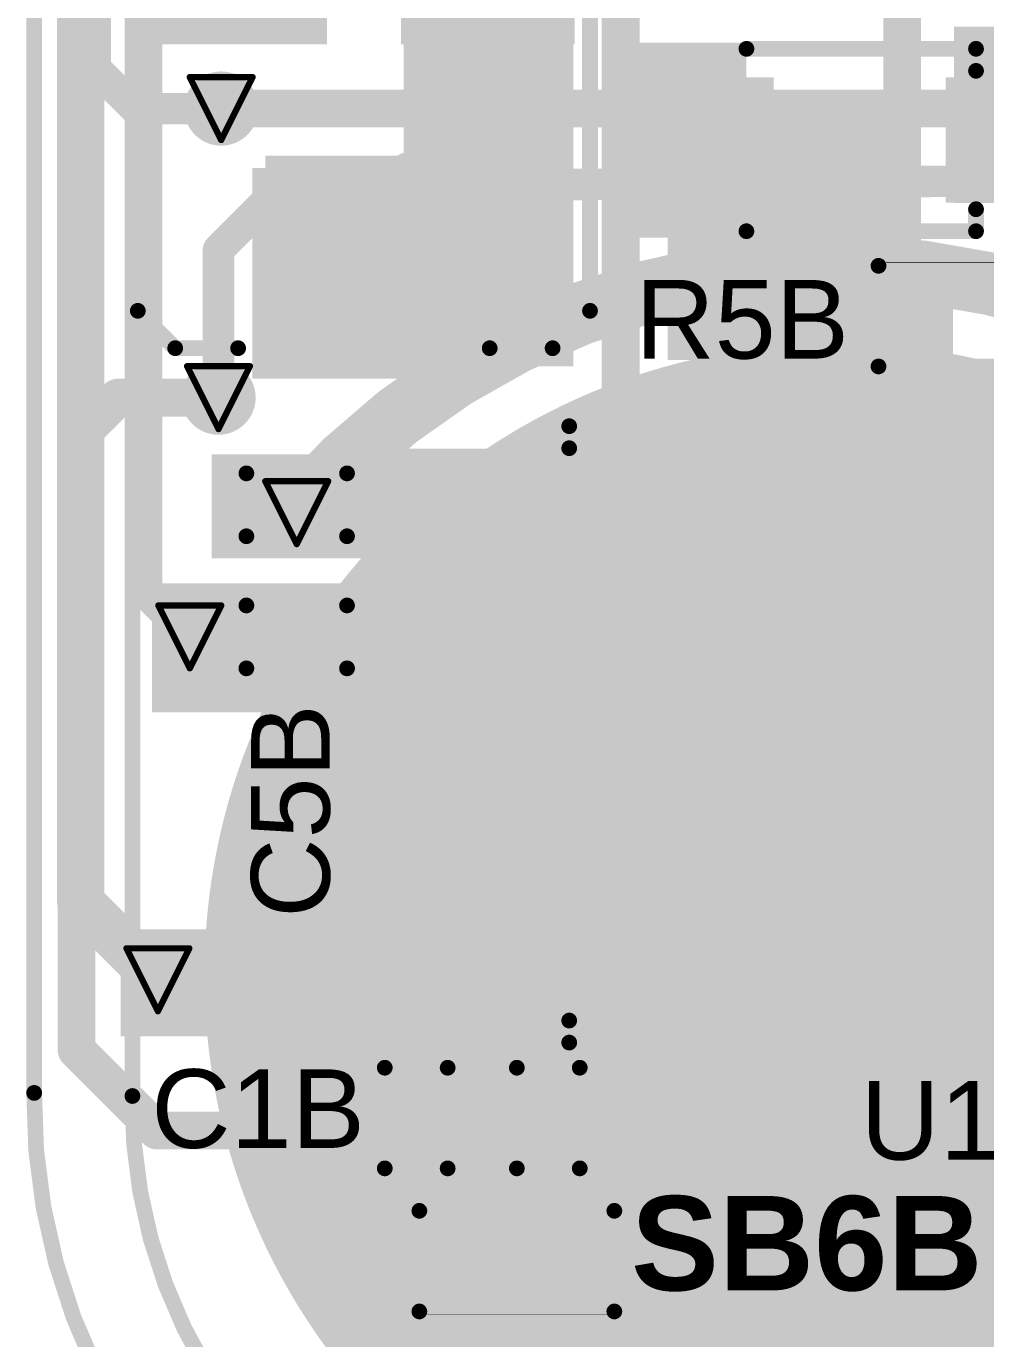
# Model space of a CAD drawing. Header units: inches. Extents: x -4.2 to 12.6, y -6.1 to 3.
# Drawn here: x -3.1519 to -2.8468, y -5.362 to -4.9446 of the extents above; entities that cross this region are included whole.
import ezdxf

# ---------------------------------------------------------------- set-up
doc = ezdxf.new("R2010")
doc.units = ezdxf.units.IN
doc.header["$MEASUREMENT"] = 0
for name, color, linetype in [('Board Outline', 216, 'Continuous'), ('Bottom Layer', 5, 'Continuous'), ('Bottom Overlay', 54, 'Continuous'), ('Bottom Paste', 16, 'Continuous'), ('Drill Drawing', 1, 'Continuous'), ('Flex_Ribbon Bottom Coverlay', 6, 'Continuous'), ('Flex_Ribbon Top Overlay', 2, 'Continuous'), ('Top Layer', 1, 'Continuous'), ('Top Paste', 8, 'Continuous'), ('Top Solder', 216, 'Continuous'), ('Via Holes', 16, 'Continuous')]:
    doc.layers.add(name, color=color, linetype=linetype)
doc.styles.add('Arial', font='', dxfattribs={"height": 0.2})
doc.styles.add('Arial_Bold', font='', dxfattribs={"height": 0.2})
doc.styles.get('Arial').set_extended_font_data('Arial')
doc.styles.get('Arial_Bold').set_extended_font_data('Arial', bold=True)

# ---------------------------------------------------------------- blocks, each defined once
blk = doc.blocks.new('SOIC_8_48')
at = {"layer": 'Flex_Ribbon Top Overlay'}
blk.add_hatch(color=2, dxfattribs=at).paths.add_polyline_path([(-0.072, 0.062), (-0.059, 0.062), (-0.059, 0.088), (-0.072, 0.088)])
at = {"layer": 'Top Layer'}
for points in [[(-0.07579, 0.08681), (-0.07579, 0.06319), (-0.13681, 0.06319), (-0.13681, 0.08681)], [(0.13681, 0.08681), (0.13681, 0.06319), (0.07579, 0.06319), (0.07579, 0.08681)], [(-0.07579, 0.03681), (-0.07579, 0.01319), (-0.13681, 0.01319), (-0.13681, 0.03681)], [(0.13681, 0.03681), (0.13681, 0.01319), (0.07579, 0.01319), (0.07579, 0.03681)], [(-0.07579, -0.01319), (-0.07579, -0.03681), (-0.13681, -0.03681), (-0.13681, -0.01319)], [(0.13681, -0.01319), (0.13681, -0.03681), (0.07579, -0.03681), (0.07579, -0.01319)], [(-0.07579, -0.06319), (-0.07579, -0.08681), (-0.13681, -0.08681), (-0.13681, -0.06319)], [(0.13681, -0.06319), (0.13681, -0.08681), (0.07579, -0.08681), (0.07579, -0.06319)]]:
    blk.add_hatch(color=1, dxfattribs=at).paths.add_polyline_path(points)
at = {"layer": 'Top Paste'}
for points in [[(-0.07579, 0.08681), (-0.07579, 0.06319), (-0.13681, 0.06319), (-0.13681, 0.08681)], [(0.13681, 0.08681), (0.13681, 0.06319), (0.07579, 0.06319), (0.07579, 0.08681)], [(-0.07579, 0.03681), (-0.07579, 0.01319), (-0.13681, 0.01319), (-0.13681, 0.03681)], [(0.13681, 0.03681), (0.13681, 0.01319), (0.07579, 0.01319), (0.07579, 0.03681)], [(-0.07579, -0.01319), (-0.07579, -0.03681), (-0.13681, -0.03681), (-0.13681, -0.01319)], [(0.13681, -0.01319), (0.13681, -0.03681), (0.07579, -0.03681), (0.07579, -0.01319)], [(-0.07579, -0.06319), (-0.07579, -0.08681), (-0.13681, -0.08681), (-0.13681, -0.06319)], [(0.13681, -0.06319), (0.13681, -0.08681), (0.07579, -0.08681), (0.07579, -0.06319)]]:
    blk.add_hatch(color=8, dxfattribs=at).paths.add_polyline_path(points)
at = {"layer": 'Top Solder'}
for points in [[(-0.07179, 0.09081), (-0.07179, 0.05919), (-0.14081, 0.05919), (-0.14081, 0.09081)], [(-0.07179, 0.09081), (-0.07179, 0.05919), (-0.14081, 0.05919), (-0.14081, 0.09081)], [(0.14081, 0.09081), (0.14081, 0.05919), (0.07179, 0.05919), (0.07179, 0.09081)], [(0.14081, 0.09081), (0.14081, 0.05919), (0.07179, 0.05919), (0.07179, 0.09081)], [(-0.07179, 0.04081), (-0.07179, 0.00919), (-0.14081, 0.00919), (-0.14081, 0.04081)], [(-0.07179, 0.04081), (-0.07179, 0.00919), (-0.14081, 0.00919), (-0.14081, 0.04081)], [(0.14081, 0.04081), (0.14081, 0.00919), (0.07179, 0.00919), (0.07179, 0.04081)], [(0.14081, 0.04081), (0.14081, 0.00919), (0.07179, 0.00919), (0.07179, 0.04081)], [(-0.07179, -0.00919), (-0.07179, -0.04081), (-0.14081, -0.04081), (-0.14081, -0.00919)], [(-0.07179, -0.00919), (-0.07179, -0.04081), (-0.14081, -0.04081), (-0.14081, -0.00919)], [(0.14081, -0.00919), (0.14081, -0.04081), (0.07179, -0.04081), (0.07179, -0.00919)], [(0.14081, -0.00919), (0.14081, -0.04081), (0.07179, -0.04081), (0.07179, -0.00919)], [(-0.07179, -0.05919), (-0.07179, -0.09081), (-0.14081, -0.09081), (-0.14081, -0.05919)], [(-0.07179, -0.05919), (-0.07179, -0.09081), (-0.14081, -0.09081), (-0.14081, -0.05919)], [(0.14081, -0.05919), (0.14081, -0.09081), (0.07179, -0.09081), (0.07179, -0.05919)], [(0.14081, -0.05919), (0.14081, -0.09081), (0.07179, -0.09081), (0.07179, -0.05919)]]:
    blk.add_hatch(color=216, dxfattribs=at).paths.add_polyline_path(points)
at = {"layer": 'Flex_Ribbon Top Overlay'}
for points in [[(-0.07837, 0.098, 0.005, 0.005, 0), (-0.07837, 0.091, 0.005, 0.005, 0)], [(0.07837, 0.098, 0.005, 0.005, 0), (-0.07837, 0.098, 0.005, 0.005, 0)], [(0.07837, 0.098, 0.005, 0.005, 0), (0.07837, 0.091, 0.005, 0.005, 0)], [(-0.143, 0.075, 0.005, 0.005, 0), (-0.148, 0.08, 0.005, 0.005, 0)], [(-0.148, 0.08, 0.005, 0.005, 0), (-0.148, 0.07, 0.005, 0.005, 0)], [(-0.143, 0.075, 0.005, 0.005, 0), (-0.148, 0.07, 0.005, 0.005, 0)], [(-0.07837, -0.091, 0.005, 0.005, 0), (-0.07837, -0.098, 0.005, 0.005, 0)], [(0.07837, -0.091, 0.005, 0.005, 0), (0.07837, -0.098, 0.005, 0.005, 0)], [(0.07837, -0.098, 0.005, 0.005, 0), (-0.07837, -0.098, 0.005, 0.005, 0)]]:
    blk.add_lwpolyline(points, format="xyseb", dxfattribs=at)
for points in [[(-0.07962, 0.098, 0.0025, 0.0025, 1), (-0.07712, 0.098, 0.0025, 0.0025, 1)], [(-0.07962, 0.098, 0.0025, 0.0025, 1), (-0.07712, 0.098, 0.0025, 0.0025, 1)], [(0.07712, 0.098, 0.0025, 0.0025, 1), (0.07962, 0.098, 0.0025, 0.0025, 1)], [(0.07712, 0.098, 0.0025, 0.0025, 1), (0.07962, 0.098, 0.0025, 0.0025, 1)], [(-0.07962, 0.091, 0.0025, 0.0025, 1), (-0.07712, 0.091, 0.0025, 0.0025, 1)], [(0.07712, 0.091, 0.0025, 0.0025, 1), (0.07962, 0.091, 0.0025, 0.0025, 1)], [(-0.14925, 0.08, 0.0025, 0.0025, 1), (-0.14675, 0.08, 0.0025, 0.0025, 1)], [(-0.14925, 0.08, 0.0025, 0.0025, 1), (-0.14675, 0.08, 0.0025, 0.0025, 1)], [(-0.14425, 0.075, 0.0025, 0.0025, 1), (-0.14175, 0.075, 0.0025, 0.0025, 1)], [(-0.14425, 0.075, 0.0025, 0.0025, 1), (-0.14175, 0.075, 0.0025, 0.0025, 1)], [(-0.14925, 0.07, 0.0025, 0.0025, 1), (-0.14675, 0.07, 0.0025, 0.0025, 1)], [(-0.14925, 0.07, 0.0025, 0.0025, 1), (-0.14675, 0.07, 0.0025, 0.0025, 1)], [(-0.07962, -0.091, 0.0025, 0.0025, 1), (-0.07712, -0.091, 0.0025, 0.0025, 1)], [(0.07712, -0.091, 0.0025, 0.0025, 1), (0.07962, -0.091, 0.0025, 0.0025, 1)], [(-0.07962, -0.098, 0.0025, 0.0025, 1), (-0.07712, -0.098, 0.0025, 0.0025, 1)], [(-0.07962, -0.098, 0.0025, 0.0025, 1), (-0.07712, -0.098, 0.0025, 0.0025, 1)], [(0.07712, -0.098, 0.0025, 0.0025, 1), (0.07962, -0.098, 0.0025, 0.0025, 1)], [(0.07712, -0.098, 0.0025, 0.0025, 1), (0.07962, -0.098, 0.0025, 0.0025, 1)]]:
    blk.add_lwpolyline(points, format="xyseb", close=True, dxfattribs=at)
blk = doc.blocks.new('S______B______0402_69')
at = {"layer": 'Top Layer'}
for points in [[(-0.0275, -0.0125), (-0.0275, 0.0125), (-0.0095, 0.0125), (-0.0095, -0.0125)], [(0.0095, -0.0125), (0.0095, 0.0125), (0.0275, 0.0125), (0.0275, -0.0125)]]:
    blk.add_hatch(color=1, dxfattribs=at).paths.add_polyline_path(points)
at = {"layer": 'Top Paste'}
for points in [[(-0.0275, -0.0125), (-0.0275, 0.0125), (-0.0095, 0.0125), (-0.0095, -0.0125)], [(0.0095, -0.0125), (0.0095, 0.0125), (0.0275, 0.0125), (0.0275, -0.0125)]]:
    blk.add_hatch(color=8, dxfattribs=at).paths.add_polyline_path(points)
at = {"layer": 'Top Solder'}
for points in [[(-0.02967, -0.01467), (-0.02967, 0.01467), (-0.00733, 0.01467), (-0.00733, -0.01467)], [(-0.02967, -0.01467), (-0.02967, 0.01467), (-0.00733, 0.01467), (-0.00733, -0.01467)], [(0.00733, -0.01467), (0.00733, 0.01467), (0.02967, 0.01467), (0.02967, -0.01467)], [(0.00733, -0.01467), (0.00733, 0.01467), (0.02967, 0.01467), (0.02967, -0.01467)]]:
    blk.add_hatch(color=216, dxfattribs=at).paths.add_polyline_path(points)
at = {"layer": 'Flex_Ribbon Top Overlay'}
for points in [[(-0.031, -0.016, 0.005, 0.005, 0), (-0.031, 0.016, 0.005, 0.005, 0)], [(-0.031, 0.016, 0.005, 0.005, 0), (0.031, 0.016, 0.005, 0.005, 0)], [(0.031, -0.016, 0.005, 0.005, 0), (0.031, 0.016, 0.005, 0.005, 0)], [(-0.031, -0.016, 0.005, 0.005, 0), (0.031, -0.016, 0.005, 0.005, 0)], [(-0.032, -0.017, 0.000127, 0.000127, 0), (0.032, -0.017, 0.000127, 0.000127, 0)]]:
    blk.add_lwpolyline(points, format="xyseb", dxfattribs=at)
for points in [[(-0.03225, 0.016, 0.0025, 0.0025, 1), (-0.02975, 0.016, 0.0025, 0.0025, 1)], [(-0.03225, 0.016, 0.0025, 0.0025, 1), (-0.02975, 0.016, 0.0025, 0.0025, 1)], [(0.02975, 0.016, 0.0025, 0.0025, 1), (0.03225, 0.016, 0.0025, 0.0025, 1)], [(0.02975, 0.016, 0.0025, 0.0025, 1), (0.03225, 0.016, 0.0025, 0.0025, 1)], [(-0.03225, -0.016, 0.0025, 0.0025, 1), (-0.02975, -0.016, 0.0025, 0.0025, 1)], [(-0.03225, -0.016, 0.0025, 0.0025, 1), (-0.02975, -0.016, 0.0025, 0.0025, 1)], [(0.02975, -0.016, 0.0025, 0.0025, 1), (0.03225, -0.016, 0.0025, 0.0025, 1)], [(0.02975, -0.016, 0.0025, 0.0025, 1), (0.03225, -0.016, 0.0025, 0.0025, 1)], [(-0.03203, -0.017, 0.0000635, 0.0000635, 1), (-0.03197, -0.017, 0.0000635, 0.0000635, 1)], [(0.03197, -0.017, 0.0000635, 0.0000635, 1), (0.03203, -0.017, 0.0000635, 0.0000635, 1)]]:
    blk.add_lwpolyline(points, format="xyseb", close=True, dxfattribs=at)
blk = doc.blocks.new('TC33X_2_104E__125')
at = {"layer": 'Top Layer'}
for points in [[(0.00787, 0.12992), (0.07087, 0.12992), (0.07087, 0.07087), (0.00787, 0.07087)], [(-0.02362, 0.02362), (0.02362, 0.02362), (0.02362, -0.02362), (-0.02362, -0.02362)], [(0.05512, 0.02362), (0.10236, 0.02362), (0.10236, -0.02362), (0.05512, -0.02362)]]:
    blk.add_hatch(color=1, dxfattribs=at).paths.add_polyline_path(points)
at = {"layer": 'Top Paste'}
for points in [[(0.00787, 0.12992), (0.07087, 0.12992), (0.07087, 0.07087), (0.00787, 0.07087)], [(-0.02362, 0.02362), (0.02362, 0.02362), (0.02362, -0.02362), (-0.02362, -0.02362)], [(0.05512, 0.02362), (0.10236, 0.02362), (0.10236, -0.02362), (0.05512, -0.02362)]]:
    blk.add_hatch(color=8, dxfattribs=at).paths.add_polyline_path(points)
at = {"layer": 'Top Solder'}
for points in [[(0.00387, 0.13392), (0.07487, 0.13392), (0.07487, 0.06687), (0.00387, 0.06687)], [(0.00387, 0.13392), (0.07487, 0.13392), (0.07487, 0.06687), (0.00387, 0.06687)], [(-0.02762, 0.02762), (0.02762, 0.02762), (0.02762, -0.02762), (-0.02762, -0.02762)], [(-0.02762, 0.02762), (0.02762, 0.02762), (0.02762, -0.02762), (-0.02762, -0.02762)], [(0.05112, 0.02762), (0.10636, 0.02762), (0.10636, -0.02762), (0.05112, -0.02762)], [(0.05112, 0.02762), (0.10636, 0.02762), (0.10636, -0.02762), (0.05112, -0.02762)]]:
    blk.add_hatch(color=216, dxfattribs=at).paths.add_polyline_path(points)
at = {"layer": 'Flex_Ribbon Top Overlay'}
for points in [[(-0.02063, 0.1242, 0.005, 0.005, 0), (-0.03252, 0.11231, 0.005, 0.005, 0)], [(-0.00063, 0.1242, 0.005, 0.005, 0), (-0.02063, 0.1242, 0.005, 0.005, 0)], [(0.09937, 0.1242, 0.005, 0.005, 0), (0.07937, 0.1242, 0.005, 0.005, 0)], [(0.11126, 0.11231, 0.005, 0.005, 0), (0.09937, 0.1242, 0.005, 0.005, 0)], [(-0.03252, 0.11231, 0.005, 0.005, 0), (-0.03252, -0.02776, 0.005, 0.005, 0)], [(0.11126, 0.11231, 0.005, 0.005, 0), (0.11126, -0.02776, 0.005, 0.005, 0)], [(-0.038, -0.005, 0.005, 0.005, 0), (-0.043, 0, 0.005, 0.005, 0)], [(-0.043, 0, 0.005, 0.005, 0), (-0.043, -0.01, 0.005, 0.005, 0)], [(-0.038, -0.005, 0.005, 0.005, 0), (-0.043, -0.01, 0.005, 0.005, 0)], [(0.11126, -0.02776, 0.005, 0.005, 0), (-0.03252, -0.02776, 0.005, 0.005, 0)]]:
    blk.add_lwpolyline(points, format="xyseb", dxfattribs=at)
for points in [[(-0.02188, 0.1242, 0.0025, 0.0025, 1), (-0.01938, 0.1242, 0.0025, 0.0025, 1)], [(-0.02188, 0.1242, 0.0025, 0.0025, 1), (-0.01938, 0.1242, 0.0025, 0.0025, 1)], [(-0.00188, 0.1242, 0.0025, 0.0025, 1), (0.00062, 0.1242, 0.0025, 0.0025, 1)], [(0.07812, 0.1242, 0.0025, 0.0025, 1), (0.08062, 0.1242, 0.0025, 0.0025, 1)], [(0.09812, 0.1242, 0.0025, 0.0025, 1), (0.10062, 0.1242, 0.0025, 0.0025, 1)], [(0.09812, 0.1242, 0.0025, 0.0025, 1), (0.10062, 0.1242, 0.0025, 0.0025, 1)], [(-0.03377, 0.11231, 0.0025, 0.0025, 1), (-0.03127, 0.11231, 0.0025, 0.0025, 1)], [(-0.03377, 0.11231, 0.0025, 0.0025, 1), (-0.03127, 0.11231, 0.0025, 0.0025, 1)], [(0.11001, 0.11231, 0.0025, 0.0025, 1), (0.11251, 0.11231, 0.0025, 0.0025, 1)], [(0.11001, 0.11231, 0.0025, 0.0025, 1), (0.11251, 0.11231, 0.0025, 0.0025, 1)], [(-0.04425, 0, 0.0025, 0.0025, 1), (-0.04175, 0, 0.0025, 0.0025, 1)], [(-0.04425, 0, 0.0025, 0.0025, 1), (-0.04175, 0, 0.0025, 0.0025, 1)], [(-0.03925, -0.005, 0.0025, 0.0025, 1), (-0.03675, -0.005, 0.0025, 0.0025, 1)], [(-0.03925, -0.005, 0.0025, 0.0025, 1), (-0.03675, -0.005, 0.0025, 0.0025, 1)], [(-0.04425, -0.01, 0.0025, 0.0025, 1), (-0.04175, -0.01, 0.0025, 0.0025, 1)], [(-0.04425, -0.01, 0.0025, 0.0025, 1), (-0.04175, -0.01, 0.0025, 0.0025, 1)], [(-0.03377, -0.02776, 0.0025, 0.0025, 1), (-0.03127, -0.02776, 0.0025, 0.0025, 1)], [(-0.03377, -0.02776, 0.0025, 0.0025, 1), (-0.03127, -0.02776, 0.0025, 0.0025, 1)], [(0.11001, -0.02776, 0.0025, 0.0025, 1), (0.11251, -0.02776, 0.0025, 0.0025, 1)], [(0.11001, -0.02776, 0.0025, 0.0025, 1), (0.11251, -0.02776, 0.0025, 0.0025, 1)]]:
    blk.add_lwpolyline(points, format="xyseb", close=True, dxfattribs=at)
blk = doc.blocks.new('R___0402_153')
at = {"layer": 'Top Layer'}
for points in [[(-0.0275, -0.0125), (-0.0275, 0.0125), (-0.0095, 0.0125), (-0.0095, -0.0125)], [(0.0095, -0.0125), (0.0095, 0.0125), (0.0275, 0.0125), (0.0275, -0.0125)]]:
    blk.add_hatch(color=1, dxfattribs=at).paths.add_polyline_path(points)
at = {"layer": 'Top Paste'}
for points in [[(-0.0275, -0.0125), (-0.0275, 0.0125), (-0.0095, 0.0125), (-0.0095, -0.0125)], [(0.0095, -0.0125), (0.0095, 0.0125), (0.0275, 0.0125), (0.0275, -0.0125)]]:
    blk.add_hatch(color=8, dxfattribs=at).paths.add_polyline_path(points)
at = {"layer": 'Top Solder'}
for points in [[(-0.02967, -0.01467), (-0.02967, 0.01467), (-0.00733, 0.01467), (-0.00733, -0.01467)], [(-0.02967, -0.01467), (-0.02967, 0.01467), (-0.00733, 0.01467), (-0.00733, -0.01467)], [(0.00733, -0.01467), (0.00733, 0.01467), (0.02967, 0.01467), (0.02967, -0.01467)], [(0.00733, -0.01467), (0.00733, 0.01467), (0.02967, 0.01467), (0.02967, -0.01467)]]:
    blk.add_hatch(color=216, dxfattribs=at).paths.add_polyline_path(points)
at = {"layer": 'Flex_Ribbon Top Overlay'}
for points in [[(-0.031, 0.016, 0.005, 0.005, 0), (-0.031, -0.016, 0.005, 0.005, 0)], [(0.031, 0.016, 0.005, 0.005, 0), (-0.031, 0.016, 0.005, 0.005, 0)], [(0.031, 0.016, 0.005, 0.005, 0), (0.031, -0.016, 0.005, 0.005, 0)], [(0.031, -0.016, 0.005, 0.005, 0), (-0.031, -0.016, 0.005, 0.005, 0)], [(0.032, -0.017, 0.000127, 0.000127, 0), (-0.032, -0.017, 0.000127, 0.000127, 0)]]:
    blk.add_lwpolyline(points, format="xyseb", dxfattribs=at)
for points in [[(-0.03225, 0.016, 0.0025, 0.0025, 1), (-0.02975, 0.016, 0.0025, 0.0025, 1)], [(-0.03225, 0.016, 0.0025, 0.0025, 1), (-0.02975, 0.016, 0.0025, 0.0025, 1)], [(0.02975, 0.016, 0.0025, 0.0025, 1), (0.03225, 0.016, 0.0025, 0.0025, 1)], [(0.02975, 0.016, 0.0025, 0.0025, 1), (0.03225, 0.016, 0.0025, 0.0025, 1)], [(-0.03225, -0.016, 0.0025, 0.0025, 1), (-0.02975, -0.016, 0.0025, 0.0025, 1)], [(-0.03225, -0.016, 0.0025, 0.0025, 1), (-0.02975, -0.016, 0.0025, 0.0025, 1)], [(0.02975, -0.016, 0.0025, 0.0025, 1), (0.03225, -0.016, 0.0025, 0.0025, 1)], [(0.02975, -0.016, 0.0025, 0.0025, 1), (0.03225, -0.016, 0.0025, 0.0025, 1)], [(-0.03203, -0.017, 0.0000635, 0.0000635, 1), (-0.03197, -0.017, 0.0000635, 0.0000635, 1)], [(0.03197, -0.017, 0.0000635, 0.0000635, 1), (0.03203, -0.017, 0.0000635, 0.0000635, 1)]]:
    blk.add_lwpolyline(points, format="xyseb", close=True, dxfattribs=at)
blk = doc.blocks.new('_EMG________B_202')
at = {"layer": 'Bottom Layer'}
h = blk.add_hatch(color=5, dxfattribs=at)
edge = h.paths.add_edge_path()
edge.add_arc((0, -0.3932), 0.19685, 0, 360)
at = {"layer": 'Bottom Paste'}
h = blk.add_hatch(color=16, dxfattribs=at)
edge = h.paths.add_edge_path()
edge.add_arc((0, -0.3932), 0.19685, 0, 360)
at = {"layer": 'Flex_Ribbon Bottom Coverlay'}
h = blk.add_hatch(color=6, dxfattribs=at)
edge = h.paths.add_edge_path()
edge.add_arc((0, -0.3932), 0.20085, 0, 360)
h = blk.add_hatch(color=6, dxfattribs=at)
edge = h.paths.add_edge_path()
edge.add_arc((0, -0.3932), 0.20085, 0, 360)
at = {"layer": 'Bottom Overlay'}
for points in [[(-0.22375, -0.43172, 0.005, 0.005, 0), (-0.22375, 0.43172, 0.005, 0.005, 0)], [(-0.06026, -0.59892, 0.005, 0.005, -0.414214), (-0.22375, -0.43172, 0.005, 0.005, 0)]]:
    blk.add_lwpolyline(points, format="xyseb", dxfattribs=at)
blk.add_lwpolyline([(-0.225, -0.43172, 0.0025, 0.0025, 1), (-0.2225, -0.43172, 0.0025, 0.0025, 1)], format="xyseb", close=True, dxfattribs=at)
blk.add_lwpolyline([(-0.225, -0.43172, 0.0025, 0.0025, 1), (-0.2225, -0.43172, 0.0025, 0.0025, 1)], format="xyseb", close=True, dxfattribs=at)
blk = doc.blocks.new('SOD_323_216')
at = {"layer": 'Flex_Ribbon Top Overlay'}
for points in [[(-0.079, 0.019), (-0.036, 0.019), (-0.036, 0.031), (-0.079, 0.031)], [(-0.079, -0.02), (-0.062, -0.02), (-0.062, 0.02), (-0.079, 0.02)], [(-0.079, -0.031), (-0.036, -0.031), (-0.036, -0.019), (-0.079, -0.019)]]:
    blk.add_hatch(color=2, dxfattribs=at).paths.add_polyline_path(points)
at = {"layer": 'Top Layer'}
for points in [[(-0.02953, -0.01772), (-0.06102, -0.01772), (-0.06102, 0.01772), (-0.02953, 0.01772)], [(0.06102, -0.01772), (0.02953, -0.01772), (0.02953, 0.01772), (0.06102, 0.01772)]]:
    blk.add_hatch(color=1, dxfattribs=at).paths.add_polyline_path(points)
at = {"layer": 'Top Paste'}
for points in [[(-0.02953, -0.01772), (-0.06102, -0.01772), (-0.06102, 0.01772), (-0.02953, 0.01772)], [(0.06102, -0.01772), (0.02953, -0.01772), (0.02953, 0.01772), (0.06102, 0.01772)]]:
    blk.add_hatch(color=8, dxfattribs=at).paths.add_polyline_path(points)
at = {"layer": 'Top Solder'}
for points in [[(-0.02736, -0.01988), (-0.06319, -0.01988), (-0.06319, 0.01988), (-0.02736, 0.01988)], [(-0.02736, -0.01988), (-0.06319, -0.01988), (-0.06319, 0.01988), (-0.02736, 0.01988)], [(0.06319, -0.01988), (0.02736, -0.01988), (0.02736, 0.01988), (0.06319, 0.01988)], [(0.06319, -0.01988), (0.02736, -0.01988), (0.02736, 0.01988), (0.06319, 0.01988)]]:
    blk.add_hatch(color=216, dxfattribs=at).paths.add_polyline_path(points)
at = {"layer": 'Flex_Ribbon Top Overlay'}
for points in [[(-0.036, 0.029, 0.005, 0.005, 0), (0.037, 0.029, 0.005, 0.005, 0)], [(0.037, 0.022, 0.005, 0.005, 0), (0.037, 0.029, 0.005, 0.005, 0)], [(0.037, -0.029, 0.005, 0.005, 0), (0.037, -0.022, 0.005, 0.005, 0)], [(-0.036, -0.029, 0.005, 0.005, 0), (0.037, -0.029, 0.005, 0.005, 0)]]:
    blk.add_lwpolyline(points, format="xyseb", dxfattribs=at)
for points in [[(-0.03725, 0.029, 0.0025, 0.0025, 1), (-0.03475, 0.029, 0.0025, 0.0025, 1)], [(0.03575, 0.029, 0.0025, 0.0025, 1), (0.03825, 0.029, 0.0025, 0.0025, 1)], [(0.03575, 0.029, 0.0025, 0.0025, 1), (0.03825, 0.029, 0.0025, 0.0025, 1)], [(0.03575, 0.022, 0.0025, 0.0025, 1), (0.03825, 0.022, 0.0025, 0.0025, 1)], [(0.03575, -0.022, 0.0025, 0.0025, 1), (0.03825, -0.022, 0.0025, 0.0025, 1)], [(-0.03725, -0.029, 0.0025, 0.0025, 1), (-0.03475, -0.029, 0.0025, 0.0025, 1)], [(0.03575, -0.029, 0.0025, 0.0025, 1), (0.03825, -0.029, 0.0025, 0.0025, 1)], [(0.03575, -0.029, 0.0025, 0.0025, 1), (0.03825, -0.029, 0.0025, 0.0025, 1)]]:
    blk.add_lwpolyline(points, format="xyseb", close=True, dxfattribs=at)
blk = doc.blocks.new('C___0402_237')
at = {"layer": 'Top Layer'}
for points in [[(-0.0275, -0.0125), (-0.0275, 0.0125), (-0.0095, 0.0125), (-0.0095, -0.0125)], [(0.0095, -0.0125), (0.0095, 0.0125), (0.0275, 0.0125), (0.0275, -0.0125)]]:
    blk.add_hatch(color=1, dxfattribs=at).paths.add_polyline_path(points)
at = {"layer": 'Top Paste'}
for points in [[(-0.0275, -0.0125), (-0.0275, 0.0125), (-0.0095, 0.0125), (-0.0095, -0.0125)], [(0.0095, -0.0125), (0.0095, 0.0125), (0.0275, 0.0125), (0.0275, -0.0125)]]:
    blk.add_hatch(color=8, dxfattribs=at).paths.add_polyline_path(points)
at = {"layer": 'Top Solder'}
for points in [[(-0.02986, -0.01486), (-0.02986, 0.01486), (-0.00714, 0.01486), (-0.00714, -0.01486)], [(-0.02986, -0.01486), (-0.02986, 0.01486), (-0.00714, 0.01486), (-0.00714, -0.01486)], [(0.00714, -0.01486), (0.00714, 0.01486), (0.02986, 0.01486), (0.02986, -0.01486)], [(0.00714, -0.01486), (0.00714, 0.01486), (0.02986, 0.01486), (0.02986, -0.01486)]]:
    blk.add_hatch(color=216, dxfattribs=at).paths.add_polyline_path(points)
at = {"layer": 'Flex_Ribbon Top Overlay'}
for points in [[(-0.011, 0.016, 0.005, 0.005, 0), (-0.031, 0.016, 0.005, 0.005, 0)], [(-0.031, -0.016, 0.005, 0.005, 0), (-0.031, 0.016, 0.005, 0.005, 0)], [(0.031, 0.016, 0.005, 0.005, 0), (0.011, 0.016, 0.005, 0.005, 0)], [(0.031, -0.016, 0.005, 0.005, 0), (0.031, 0.016, 0.005, 0.005, 0)], [(-0.011, -0.016, 0.005, 0.005, 0), (-0.031, -0.016, 0.005, 0.005, 0)], [(0.031, -0.016, 0.005, 0.005, 0), (0.011, -0.016, 0.005, 0.005, 0)]]:
    blk.add_lwpolyline(points, format="xyseb", dxfattribs=at)
for points in [[(-0.03225, 0.016, 0.0025, 0.0025, 1), (-0.02975, 0.016, 0.0025, 0.0025, 1)], [(-0.03225, 0.016, 0.0025, 0.0025, 1), (-0.02975, 0.016, 0.0025, 0.0025, 1)], [(-0.01225, 0.016, 0.0025, 0.0025, 1), (-0.00975, 0.016, 0.0025, 0.0025, 1)], [(0.00975, 0.016, 0.0025, 0.0025, 1), (0.01225, 0.016, 0.0025, 0.0025, 1)], [(0.02975, 0.016, 0.0025, 0.0025, 1), (0.03225, 0.016, 0.0025, 0.0025, 1)], [(0.02975, 0.016, 0.0025, 0.0025, 1), (0.03225, 0.016, 0.0025, 0.0025, 1)], [(-0.03225, -0.016, 0.0025, 0.0025, 1), (-0.02975, -0.016, 0.0025, 0.0025, 1)], [(-0.03225, -0.016, 0.0025, 0.0025, 1), (-0.02975, -0.016, 0.0025, 0.0025, 1)], [(-0.01225, -0.016, 0.0025, 0.0025, 1), (-0.00975, -0.016, 0.0025, 0.0025, 1)], [(0.00975, -0.016, 0.0025, 0.0025, 1), (0.01225, -0.016, 0.0025, 0.0025, 1)], [(0.02975, -0.016, 0.0025, 0.0025, 1), (0.03225, -0.016, 0.0025, 0.0025, 1)], [(0.02975, -0.016, 0.0025, 0.0025, 1), (0.03225, -0.016, 0.0025, 0.0025, 1)]]:
    blk.add_lwpolyline(points, format="xyseb", close=True, dxfattribs=at)
blk = doc.blocks.new('C___0402_265')
at = {"layer": 'Top Layer'}
for points in [[(-0.0275, -0.0125), (-0.0275, 0.0125), (-0.0095, 0.0125), (-0.0095, -0.0125)], [(0.0095, -0.0125), (0.0095, 0.0125), (0.0275, 0.0125), (0.0275, -0.0125)]]:
    blk.add_hatch(color=1, dxfattribs=at).paths.add_polyline_path(points)
at = {"layer": 'Top Paste'}
for points in [[(-0.0275, -0.0125), (-0.0275, 0.0125), (-0.0095, 0.0125), (-0.0095, -0.0125)], [(0.0095, -0.0125), (0.0095, 0.0125), (0.0275, 0.0125), (0.0275, -0.0125)]]:
    blk.add_hatch(color=8, dxfattribs=at).paths.add_polyline_path(points)
at = {"layer": 'Top Solder'}
for points in [[(-0.02986, -0.01486), (-0.02986, 0.01486), (-0.00714, 0.01486), (-0.00714, -0.01486)], [(-0.02986, -0.01486), (-0.02986, 0.01486), (-0.00714, 0.01486), (-0.00714, -0.01486)], [(0.00714, -0.01486), (0.00714, 0.01486), (0.02986, 0.01486), (0.02986, -0.01486)], [(0.00714, -0.01486), (0.00714, 0.01486), (0.02986, 0.01486), (0.02986, -0.01486)]]:
    blk.add_hatch(color=216, dxfattribs=at).paths.add_polyline_path(points)
at = {"layer": 'Flex_Ribbon Top Overlay'}
for points in [[(-0.011, 0.016, 0.005, 0.005, 0), (-0.031, 0.016, 0.005, 0.005, 0)], [(-0.031, 0.016, 0.005, 0.005, 0), (-0.031, -0.016, 0.005, 0.005, 0)], [(0.031, 0.016, 0.005, 0.005, 0), (0.011, 0.016, 0.005, 0.005, 0)], [(0.031, 0.016, 0.005, 0.005, 0), (0.031, -0.016, 0.005, 0.005, 0)], [(-0.011, -0.016, 0.005, 0.005, 0), (-0.031, -0.016, 0.005, 0.005, 0)], [(0.031, -0.016, 0.005, 0.005, 0), (0.011, -0.016, 0.005, 0.005, 0)]]:
    blk.add_lwpolyline(points, format="xyseb", dxfattribs=at)
for points in [[(-0.03225, 0.016, 0.0025, 0.0025, 1), (-0.02975, 0.016, 0.0025, 0.0025, 1)], [(-0.03225, 0.016, 0.0025, 0.0025, 1), (-0.02975, 0.016, 0.0025, 0.0025, 1)], [(-0.01225, 0.016, 0.0025, 0.0025, 1), (-0.00975, 0.016, 0.0025, 0.0025, 1)], [(0.00975, 0.016, 0.0025, 0.0025, 1), (0.01225, 0.016, 0.0025, 0.0025, 1)], [(0.02975, 0.016, 0.0025, 0.0025, 1), (0.03225, 0.016, 0.0025, 0.0025, 1)], [(0.02975, 0.016, 0.0025, 0.0025, 1), (0.03225, 0.016, 0.0025, 0.0025, 1)], [(-0.03225, -0.016, 0.0025, 0.0025, 1), (-0.02975, -0.016, 0.0025, 0.0025, 1)], [(-0.03225, -0.016, 0.0025, 0.0025, 1), (-0.02975, -0.016, 0.0025, 0.0025, 1)], [(-0.01225, -0.016, 0.0025, 0.0025, 1), (-0.00975, -0.016, 0.0025, 0.0025, 1)], [(0.00975, -0.016, 0.0025, 0.0025, 1), (0.01225, -0.016, 0.0025, 0.0025, 1)], [(0.02975, -0.016, 0.0025, 0.0025, 1), (0.03225, -0.016, 0.0025, 0.0025, 1)], [(0.02975, -0.016, 0.0025, 0.0025, 1), (0.03225, -0.016, 0.0025, 0.0025, 1)]]:
    blk.add_lwpolyline(points, format="xyseb", close=True, dxfattribs=at)

msp = doc.modelspace()

# ---------------------------------------------------------------- hatches: boundary and pattern name
at = {"layer": 'Bottom Layer'}
h = msp.add_hatch(color=5, dxfattribs=at)
edge = h.paths.add_edge_path()
edge.add_arc((-3.08992, -4.97078), 0.01181, 0, 360)
h = msp.add_hatch(color=5, dxfattribs=at)
edge = h.paths.add_edge_path()
edge.add_arc((-3.09079, -5.0627), 0.01181, 0, 360)
h = msp.add_hatch(color=5, dxfattribs=at)
edge = h.paths.add_edge_path()
edge.add_arc((-3.06592, -5.09928), 0.01181, 0, 360)
h = msp.add_hatch(color=5, dxfattribs=at)
edge = h.paths.add_edge_path()
edge.add_arc((-3.09992, -5.13878), 0.01181, 0, 360)
h = msp.add_hatch(color=5, dxfattribs=at)
edge = h.paths.add_edge_path()
edge.add_arc((-3.11006, -5.24781), 0.01181, 0, 360)
at = {"layer": 'Top Layer'}
for points in [[(-3.03192, -5.05278), (-2.97792, -5.05278), (-2.97792, -4.89178), (-3.03192, -4.89178)], [(-2.85692, -5.00078), (-2.76592, -5.00078), (-2.76592, -4.94478), (-2.85692, -4.94478)], [(-2.94792, -5.05078), (-2.86792, -5.05078), (-2.86792, -4.96478), (-2.94792, -4.96478)], [(-3.07592, -5.03978), (-3.01292, -5.03978), (-3.01292, -4.98578), (-3.07592, -4.98578)], [(-2.94792, -5.05078), (-2.85992, -5.05078), (-2.85992, -5.02378), (-2.94792, -5.02378)], [(-3.09292, -5.11378), (-2.95592, -5.11378), (-2.95592, -5.08078), (-3.09292, -5.08078)], [(-3.11192, -5.16278), (-2.97492, -5.16278), (-2.97492, -5.12178), (-3.11192, -5.12178)], [(-3.12192, -5.26578), (-2.94592, -5.26578), (-2.94592, -5.23178), (-3.12192, -5.23178)], [(-2.99692, -5.24978), (-2.99692, -5.30778), (-2.94592, -5.30778), (-2.94592, -5.24978)], [(-3.04492, -5.40878), (-3.00492, -5.40878), (-3.00492, -5.27778), (-3.04492, -5.27778)], [(-2.98692, -5.35678), (-2.92592, -5.35678), (-2.92592, -5.31828), (-2.98692, -5.31828)]]:
    msp.add_hatch(color=1, dxfattribs=at).paths.add_polyline_path(points)
h = msp.add_hatch(color=1, dxfattribs=at)
edge = h.paths.add_edge_path()
edge.add_arc((-3.08992, -4.97078), 0.01181, 0, 360)
h = msp.add_hatch(color=1, dxfattribs=at)
edge = h.paths.add_edge_path()
edge.add_arc((-3.09079, -5.0627), 0.01181, 0, 360)
h = msp.add_hatch(color=1, dxfattribs=at)
edge = h.paths.add_edge_path()
edge.add_arc((-3.06592, -5.09928), 0.01181, 0, 360)
h = msp.add_hatch(color=1, dxfattribs=at)
edge = h.paths.add_edge_path()
edge.add_arc((-3.09992, -5.13878), 0.01181, 0, 360)
h = msp.add_hatch(color=1, dxfattribs=at)
edge = h.paths.add_edge_path()
edge.add_arc((-3.11006, -5.24781), 0.01181, 0, 360)
at = {"layer": 'Via Holes'}
h = msp.add_hatch(color=7, dxfattribs=at)
edge = h.paths.add_edge_path()
edge.add_arc((-3.08992, -4.97078), 0.00591, 0, 360)
h = msp.add_hatch(color=7, dxfattribs=at)
edge = h.paths.add_edge_path()
edge.add_arc((-3.09079, -5.0627), 0.00591, 0, 360)
h = msp.add_hatch(color=7, dxfattribs=at)
edge = h.paths.add_edge_path()
edge.add_arc((-3.06592, -5.09928), 0.00591, 0, 360)
h = msp.add_hatch(color=7, dxfattribs=at)
edge = h.paths.add_edge_path()
edge.add_arc((-3.09992, -5.13878), 0.00591, 0, 360)
h = msp.add_hatch(color=7, dxfattribs=at)
edge = h.paths.add_edge_path()
edge.add_arc((-3.11006, -5.24781), 0.00591, 0, 360)

# ---------------------------------------------------------------- linework, layer by layer
at = {"layer": 'Board Outline'}
for points in [[(-3.1494, -5.28378, 0.005, 0.005, 0), (-3.1494, -4.42332, 0.005, 0.005, 0)], [(-3.1494, -5.28378, 0.005, 0.005, 0), (-3.1494, -4.42332, 0.005, 0.005, 0)], [(-2.95478, -5.48283, 0.005, 0.005, -0.414214), (-3.1494, -5.28379, 0.005, 0.005, 0)], [(-2.95478, -5.48284, 0.005, 0.005, -0.414214), (-3.1494, -5.28379, 0.005, 0.005, 0)]]:
    msp.add_lwpolyline(points, format="xyseb", dxfattribs=at)
for points in [[(-3.15065, -5.28378, 0.0025, 0.0025, 1), (-3.14815, -5.28378, 0.0025, 0.0025, 1)], [(-3.15065, -5.28378, 0.0025, 0.0025, 1), (-3.14815, -5.28378, 0.0025, 0.0025, 1)], [(-3.15065, -5.28379, 0.0025, 0.0025, 1), (-3.14815, -5.28379, 0.0025, 0.0025, 1)], [(-3.15065, -5.28379, 0.0025, 0.0025, 1), (-3.14815, -5.28379, 0.0025, 0.0025, 1)]]:
    msp.add_lwpolyline(points, format="xyseb", close=True, dxfattribs=at)
at = {"layer": 'Bottom Layer'}
for points in [[(-3.1346, -5.22328, 0.015, 0.015, 0), (-3.1346, -4.76446, 0.015, 0.015, 0)], [(-3.1136, -5.1251, 0.01, 0.01, 0), (-3.1136, -4.78438, 0.01, 0.01, 0)], [(-3.08992, -4.97078, 0.012, 0.012, 0), (-2.81892, -4.97078, 0.012, 0.012, 0)], [(-3.09079, -5.01565, 0.01, 0.01, 0), (-3.07088, -4.99574, 0.01, 0.01, 0)], [(-3.07088, -4.99574, 0.01, 0.01, 0), (-2.82316, -4.9936, 0.01, 0.01, 0)], [(-3.09079, -5.01565, 0.01, 0.01, 0), (-3.09079, -5.0627, 0.01, 0.01, 0)], [(-3.06592, -5.09928, 0.02, 0.02, -1.34747), (-2.83442, -5.46541, 0.02, 0.02, 0)], [(-3.1136, -5.1251, 0.01, 0.01, 0), (-3.1016, -5.1371, 0.01, 0.01, 0)], [(-3.1016, -5.1371, 0.01, 0.01, 0), (-3.09992, -5.13878, 0.01, 0.01, 0)], [(-3.1016, -5.1371, 0.01, 0.01, 0), (-3.1016, -5.1371, 0.01, 0.01, 0)], [(-2.89416, -5.15805, 0.022, 0.022, 0), (-2.8939, -5.15778, 0.022, 0.022, 0)], [(-2.89416, -5.24662, 0.022, 0.022, 0), (-2.89416, -5.15805, 0.022, 0.022, 0)], [(-3.1346, -5.22328, 0.015, 0.015, 0), (-3.11006, -5.24781, 0.015, 0.015, 0)]]:
    msp.add_lwpolyline(points, format="xyseb", dxfattribs=at)
for points in [[(-3.09292, -4.97078, 0.006, 0.006, 1), (-3.08692, -4.97078, 0.006, 0.006, 1)], [(-3.07338, -4.99574, 0.005, 0.005, 1), (-3.06838, -4.99574, 0.005, 0.005, 1)], [(-3.07338, -4.99574, 0.005, 0.005, 1), (-3.06838, -4.99574, 0.005, 0.005, 1)], [(-3.09329, -5.01565, 0.005, 0.005, 1), (-3.08829, -5.01565, 0.005, 0.005, 1)], [(-3.09329, -5.01565, 0.005, 0.005, 1), (-3.08829, -5.01565, 0.005, 0.005, 1)], [(-3.09329, -5.0627, 0.005, 0.005, 1), (-3.08829, -5.0627, 0.005, 0.005, 1)], [(-3.07092, -5.09928, 0.01, 0.01, 1), (-3.06092, -5.09928, 0.01, 0.01, 1)], [(-3.1161, -5.1251, 0.005, 0.005, 1), (-3.1111, -5.1251, 0.005, 0.005, 1)], [(-3.1161, -5.1251, 0.005, 0.005, 1), (-3.1111, -5.1251, 0.005, 0.005, 1)], [(-3.1041, -5.1371, 0.005, 0.005, 1), (-3.0991, -5.1371, 0.005, 0.005, 1)], [(-3.1041, -5.1371, 0.005, 0.005, 1), (-3.0991, -5.1371, 0.005, 0.005, 1)], [(-3.1041, -5.1371, 0.005, 0.005, 1), (-3.0991, -5.1371, 0.005, 0.005, 1)], [(-3.1041, -5.1371, 0.005, 0.005, 1), (-3.0991, -5.1371, 0.005, 0.005, 1)], [(-3.10242, -5.13878, 0.005, 0.005, 1), (-3.09742, -5.13878, 0.005, 0.005, 1)], [(-2.89966, -5.15805, 0.011, 0.011, 1), (-2.88866, -5.15805, 0.011, 0.011, 1)], [(-2.89966, -5.15805, 0.011, 0.011, 1), (-2.88866, -5.15805, 0.011, 0.011, 1)], [(-2.8994, -5.15778, 0.011, 0.011, 1), (-2.8884, -5.15778, 0.011, 0.011, 1)], [(-3.13835, -5.22328, 0.0075, 0.0075, 1), (-3.13085, -5.22328, 0.0075, 0.0075, 1)], [(-3.13835, -5.22328, 0.0075, 0.0075, 1), (-3.13085, -5.22328, 0.0075, 0.0075, 1)], [(-2.89966, -5.24662, 0.011, 0.011, 1), (-2.88866, -5.24662, 0.011, 0.011, 1)], [(-3.11381, -5.24781, 0.0075, 0.0075, 1), (-3.10631, -5.24781, 0.0075, 0.0075, 1)]]:
    msp.add_lwpolyline(points, format="xyseb", close=True, dxfattribs=at)
at = {"layer": 'Drill Drawing'}
for points in [[(-3.09992, -4.96078, 0.002, 0.002, 0), (-3.07992, -4.96078, 0.002, 0.002, 0)], [(-3.09992, -4.96078, 0.002, 0.002, 0), (-3.08992, -4.98078, 0.002, 0.002, 0)], [(-3.08992, -4.98078, 0.002, 0.002, 0), (-3.07992, -4.96078, 0.002, 0.002, 0)], [(-3.10079, -5.0527, 0.002, 0.002, 0), (-3.08079, -5.0527, 0.002, 0.002, 0)], [(-3.10079, -5.0527, 0.002, 0.002, 0), (-3.09079, -5.0727, 0.002, 0.002, 0)], [(-3.09079, -5.0727, 0.002, 0.002, 0), (-3.08079, -5.0527, 0.002, 0.002, 0)], [(-3.07592, -5.08928, 0.002, 0.002, 0), (-3.05592, -5.08928, 0.002, 0.002, 0)], [(-3.07592, -5.08928, 0.002, 0.002, 0), (-3.06592, -5.10928, 0.002, 0.002, 0)], [(-3.06592, -5.10928, 0.002, 0.002, 0), (-3.05592, -5.08928, 0.002, 0.002, 0)], [(-3.10992, -5.12878, 0.002, 0.002, 0), (-3.08992, -5.12878, 0.002, 0.002, 0)], [(-3.10992, -5.12878, 0.002, 0.002, 0), (-3.09992, -5.14878, 0.002, 0.002, 0)], [(-3.09992, -5.14878, 0.002, 0.002, 0), (-3.08992, -5.12878, 0.002, 0.002, 0)], [(-3.12006, -5.23781, 0.002, 0.002, 0), (-3.10006, -5.23781, 0.002, 0.002, 0)], [(-3.12006, -5.23781, 0.002, 0.002, 0), (-3.11006, -5.25781, 0.002, 0.002, 0)], [(-3.11006, -5.25781, 0.002, 0.002, 0), (-3.10006, -5.23781, 0.002, 0.002, 0)]]:
    msp.add_lwpolyline(points, format="xyseb", dxfattribs=at)
for points in [[(-3.10042, -4.96078, 0.001, 0.001, 1), (-3.09942, -4.96078, 0.001, 0.001, 1)], [(-3.10042, -4.96078, 0.001, 0.001, 1), (-3.09942, -4.96078, 0.001, 0.001, 1)], [(-3.08042, -4.96078, 0.001, 0.001, 1), (-3.07942, -4.96078, 0.001, 0.001, 1)], [(-3.08042, -4.96078, 0.001, 0.001, 1), (-3.07942, -4.96078, 0.001, 0.001, 1)], [(-3.09042, -4.98078, 0.001, 0.001, 1), (-3.08942, -4.98078, 0.001, 0.001, 1)], [(-3.09042, -4.98078, 0.001, 0.001, 1), (-3.08942, -4.98078, 0.001, 0.001, 1)], [(-3.10129, -5.0527, 0.001, 0.001, 1), (-3.10029, -5.0527, 0.001, 0.001, 1)], [(-3.10129, -5.0527, 0.001, 0.001, 1), (-3.10029, -5.0527, 0.001, 0.001, 1)], [(-3.08129, -5.0527, 0.001, 0.001, 1), (-3.08029, -5.0527, 0.001, 0.001, 1)], [(-3.08129, -5.0527, 0.001, 0.001, 1), (-3.08029, -5.0527, 0.001, 0.001, 1)], [(-3.09129, -5.0727, 0.001, 0.001, 1), (-3.09029, -5.0727, 0.001, 0.001, 1)], [(-3.09129, -5.0727, 0.001, 0.001, 1), (-3.09029, -5.0727, 0.001, 0.001, 1)], [(-3.07642, -5.08928, 0.001, 0.001, 1), (-3.07542, -5.08928, 0.001, 0.001, 1)], [(-3.07642, -5.08928, 0.001, 0.001, 1), (-3.07542, -5.08928, 0.001, 0.001, 1)], [(-3.05642, -5.08928, 0.001, 0.001, 1), (-3.05542, -5.08928, 0.001, 0.001, 1)], [(-3.05642, -5.08928, 0.001, 0.001, 1), (-3.05542, -5.08928, 0.001, 0.001, 1)], [(-3.06642, -5.10928, 0.001, 0.001, 1), (-3.06542, -5.10928, 0.001, 0.001, 1)], [(-3.06642, -5.10928, 0.001, 0.001, 1), (-3.06542, -5.10928, 0.001, 0.001, 1)], [(-3.11042, -5.12878, 0.001, 0.001, 1), (-3.10942, -5.12878, 0.001, 0.001, 1)], [(-3.11042, -5.12878, 0.001, 0.001, 1), (-3.10942, -5.12878, 0.001, 0.001, 1)], [(-3.09042, -5.12878, 0.001, 0.001, 1), (-3.08942, -5.12878, 0.001, 0.001, 1)], [(-3.09042, -5.12878, 0.001, 0.001, 1), (-3.08942, -5.12878, 0.001, 0.001, 1)], [(-3.10042, -5.14878, 0.001, 0.001, 1), (-3.09942, -5.14878, 0.001, 0.001, 1)], [(-3.10042, -5.14878, 0.001, 0.001, 1), (-3.09942, -5.14878, 0.001, 0.001, 1)], [(-3.12056, -5.23781, 0.001, 0.001, 1), (-3.11956, -5.23781, 0.001, 0.001, 1)], [(-3.12056, -5.23781, 0.001, 0.001, 1), (-3.11956, -5.23781, 0.001, 0.001, 1)], [(-3.10056, -5.23781, 0.001, 0.001, 1), (-3.09956, -5.23781, 0.001, 0.001, 1)], [(-3.10056, -5.23781, 0.001, 0.001, 1), (-3.09956, -5.23781, 0.001, 0.001, 1)], [(-3.11056, -5.25781, 0.001, 0.001, 1), (-3.10956, -5.25781, 0.001, 0.001, 1)], [(-3.11056, -5.25781, 0.001, 0.001, 1), (-3.10956, -5.25781, 0.001, 0.001, 1)]]:
    msp.add_lwpolyline(points, format="xyseb", close=True, dxfattribs=at)
at = {"layer": 'Top Layer'}
for points in [[(-3.13002, -4.95798, 0.01, 0.01, 0), (-3.13002, -4.40839, 0.01, 0.01, 0)], [(-2.87342, -5.03478, 0.012, 0.012, 0), (-2.87342, -4.75078, 0.012, 0.012, 0)], [(-2.9629, -5.08678, 0.012, 0.012, 0), (-2.9629, -4.86078, 0.012, 0.012, 0)], [(-3.0219, -4.97278, 0.01, 0.01, 0), (-3.0219, -4.9395, 0.01, 0.01, 0)], [(-3.13002, -4.95798, 0.01, 0.01, 0), (-3.11722, -4.97078, 0.01, 0.01, 0)], [(-3.11722, -4.97078, 0.01, 0.01, 0), (-3.08992, -4.97078, 0.01, 0.01, 0)], [(-2.92808, -4.98278, 0.01, 0.01, 0), (-2.91992, -4.97462, 0.01, 0.01, 0)], [(-2.91992, -4.9787, 0.01, 0.01, 0), (-2.91992, -4.97462, 0.01, 0.01, 0)], [(-3.04492, -5.00378, 0.01, 0.01, 0), (-3.03092, -4.98978, 0.01, 0.01, 0)], [(-3.06926, -5.00378, 0.01, 0.01, 0), (-3.04492, -5.00378, 0.01, 0.01, 0)], [(-3.13592, -5.07578, 0.012, 0.012, 0), (-3.12283, -5.0627, 0.012, 0.012, 0)], [(-3.12283, -5.0627, 0.012, 0.012, 0), (-3.09079, -5.0627, 0.012, 0.012, 0)], [(-2.86492, -5.09578, 0.018, 0.018, 0), (-2.83492, -5.06578, 0.018, 0.018, 0)], [(-3.13592, -5.27017, 0.012, 0.012, 0), (-3.13592, -5.07578, 0.012, 0.012, 0)], [(-2.86492, -5.18178, 0.018, 0.018, 0), (-2.86492, -5.09578, 0.018, 0.018, 0)], [(-3.0674, -5.12778, 0.01, 0.01, 0), (-3.0629, -5.13228, 0.01, 0.01, 0)], [(-3.09992, -5.13878, 0.02, 0.02, 0), (-3.09935, -5.13935, 0.02, 0.02, 0)], [(-3.0629, -5.13628, 0.01, 0.01, 0), (-3.0629, -5.13228, 0.01, 0.01, 0)], [(-3.09935, -5.13935, 0.02, 0.02, 0), (-3.06592, -5.13935, 0.02, 0.02, 0)], [(-3.06592, -5.13935, 0.02, 0.02, 0), (-3.06583, -5.13935, 0.02, 0.02, 0)], [(-3.06583, -5.13935, 0.02, 0.02, 0), (-3.0629, -5.14228, 0.02, 0.02, 0)], [(-3.0629, -5.14228, 0.02, 0.02, 0), (-3.03392, -5.14228, 0.02, 0.02, 0)], [(-3.06592, -5.13935, 0.01, 0.01, 0), (-3.06592, -5.13628, 0.01, 0.01, 0)], [(-3.06592, -5.14057, 0.01, 0.01, 0), (-3.06592, -5.13935, 0.01, 0.01, 0)], [(-3.0629, -5.14228, 0.01, 0.01, 0), (-3.0629, -5.14057, 0.01, 0.01, 0)], [(-3.0629, -5.20878, 0.01, 0.01, 0), (-3.0629, -5.14228, 0.01, 0.01, 0)], [(-2.88192, -5.19478, 0.018, 0.018, 0), (-2.86892, -5.18178, 0.018, 0.018, 0)], [(-2.86492, -5.40078, 0.018, 0.018, 0), (-2.86492, -5.18178, 0.018, 0.018, 0)], [(-3.0072, -5.19478, 0.018, 0.018, 0), (-2.88192, -5.19478, 0.018, 0.018, 0)], [(-3.0629, -5.20878, 0.01, 0.01, 0), (-3.0519, -5.21978, 0.01, 0.01, 0)], [(-3.0519, -5.21978, 0.01, 0.01, 0), (-2.93492, -5.21978, 0.01, 0.01, 0)], [(-2.93492, -5.21978, 0.01, 0.01, 0), (-2.92292, -5.23178, 0.01, 0.01, 0)], [(-2.92292, -5.31528, 0.01, 0.01, 0), (-2.92292, -5.23178, 0.01, 0.01, 0)], [(-3.11006, -5.24781, 0.01, 0.01, 0), (-3.11003, -5.24778, 0.01, 0.01, 0)], [(-3.11003, -5.24778, 0.01, 0.01, 0), (-3.10792, -5.24778, 0.01, 0.01, 0)], [(-3.13592, -5.27017, 0.012, 0.012, 0), (-3.1103, -5.29578, 0.012, 0.012, 0)], [(-3.02592, -5.33728, 0.025, 0.025, 0), (-3.02592, -5.29578, 0.025, 0.025, 0)], [(-3.1103, -5.29578, 0.012, 0.012, 0), (-3.02592, -5.29578, 0.012, 0.012, 0)], [(-2.94517, -5.33753, 0.01, 0.01, 0), (-2.92292, -5.31528, 0.01, 0.01, 0)], [(-2.95642, -5.33753, 0.01, 0.01, 0), (-2.94517, -5.33753, 0.01, 0.01, 0)]]:
    msp.add_lwpolyline(points, format="xyseb", dxfattribs=at)
for points in [[(-3.13252, -4.95798, 0.005, 0.005, 1), (-3.12752, -4.95798, 0.005, 0.005, 1)], [(-3.13252, -4.95798, 0.005, 0.005, 1), (-3.12752, -4.95798, 0.005, 0.005, 1)], [(-3.11972, -4.97078, 0.005, 0.005, 1), (-3.11472, -4.97078, 0.005, 0.005, 1)], [(-3.11972, -4.97078, 0.005, 0.005, 1), (-3.11472, -4.97078, 0.005, 0.005, 1)], [(-3.09242, -4.97078, 0.005, 0.005, 1), (-3.08742, -4.97078, 0.005, 0.005, 1)], [(-3.0244, -4.97278, 0.005, 0.005, 1), (-3.0194, -4.97278, 0.005, 0.005, 1)], [(-2.92242, -4.97462, 0.005, 0.005, 1), (-2.91742, -4.97462, 0.005, 0.005, 1)], [(-2.92242, -4.97462, 0.005, 0.005, 1), (-2.91742, -4.97462, 0.005, 0.005, 1)], [(-2.92242, -4.9787, 0.005, 0.005, 1), (-2.91742, -4.9787, 0.005, 0.005, 1)], [(-2.93058, -4.98278, 0.005, 0.005, 1), (-2.92558, -4.98278, 0.005, 0.005, 1)], [(-3.03342, -4.98978, 0.005, 0.005, 1), (-3.02842, -4.98978, 0.005, 0.005, 1)], [(-3.07176, -5.00378, 0.005, 0.005, 1), (-3.06676, -5.00378, 0.005, 0.005, 1)], [(-3.04742, -5.00378, 0.005, 0.005, 1), (-3.04242, -5.00378, 0.005, 0.005, 1)], [(-3.04742, -5.00378, 0.005, 0.005, 1), (-3.04242, -5.00378, 0.005, 0.005, 1)], [(-2.87642, -5.03478, 0.006, 0.006, 1), (-2.87042, -5.03478, 0.006, 0.006, 1)], [(-3.12583, -5.0627, 0.006, 0.006, 1), (-3.11983, -5.0627, 0.006, 0.006, 1)], [(-3.12583, -5.0627, 0.006, 0.006, 1), (-3.11983, -5.0627, 0.006, 0.006, 1)], [(-3.09379, -5.0627, 0.006, 0.006, 1), (-3.08779, -5.0627, 0.006, 0.006, 1)], [(-3.13892, -5.07578, 0.006, 0.006, 1), (-3.13292, -5.07578, 0.006, 0.006, 1)], [(-3.13892, -5.07578, 0.006, 0.006, 1), (-3.13292, -5.07578, 0.006, 0.006, 1)], [(-2.9659, -5.08678, 0.006, 0.006, 1), (-2.9599, -5.08678, 0.006, 0.006, 1)], [(-2.86942, -5.09578, 0.009, 0.009, 1), (-2.86042, -5.09578, 0.009, 0.009, 1)], [(-2.86942, -5.09578, 0.009, 0.009, 1), (-2.86042, -5.09578, 0.009, 0.009, 1)], [(-3.0699, -5.12778, 0.005, 0.005, 1), (-3.0649, -5.12778, 0.005, 0.005, 1)], [(-3.10492, -5.13878, 0.01, 0.01, 1), (-3.09492, -5.13878, 0.01, 0.01, 1)], [(-3.0654, -5.13228, 0.005, 0.005, 1), (-3.0604, -5.13228, 0.005, 0.005, 1)], [(-3.0654, -5.13228, 0.005, 0.005, 1), (-3.0604, -5.13228, 0.005, 0.005, 1)], [(-3.10435, -5.13935, 0.01, 0.01, 1), (-3.09435, -5.13935, 0.01, 0.01, 1)], [(-3.10435, -5.13935, 0.01, 0.01, 1), (-3.09435, -5.13935, 0.01, 0.01, 1)], [(-3.07092, -5.13935, 0.01, 0.01, 1), (-3.06092, -5.13935, 0.01, 0.01, 1)], [(-3.07092, -5.13935, 0.01, 0.01, 1), (-3.06092, -5.13935, 0.01, 0.01, 1)], [(-3.07083, -5.13935, 0.01, 0.01, 1), (-3.06083, -5.13935, 0.01, 0.01, 1)], [(-3.07083, -5.13935, 0.01, 0.01, 1), (-3.06083, -5.13935, 0.01, 0.01, 1)], [(-3.0679, -5.14228, 0.01, 0.01, 1), (-3.0579, -5.14228, 0.01, 0.01, 1)], [(-3.0679, -5.14228, 0.01, 0.01, 1), (-3.0579, -5.14228, 0.01, 0.01, 1)], [(-3.06842, -5.13628, 0.005, 0.005, 1), (-3.06342, -5.13628, 0.005, 0.005, 1)], [(-3.0654, -5.13628, 0.005, 0.005, 1), (-3.0604, -5.13628, 0.005, 0.005, 1)], [(-3.03892, -5.14228, 0.01, 0.01, 1), (-3.02892, -5.14228, 0.01, 0.01, 1)], [(-3.06842, -5.13935, 0.005, 0.005, 1), (-3.06342, -5.13935, 0.005, 0.005, 1)], [(-3.06842, -5.13935, 0.005, 0.005, 1), (-3.06342, -5.13935, 0.005, 0.005, 1)], [(-3.06842, -5.14057, 0.005, 0.005, 1), (-3.06342, -5.14057, 0.005, 0.005, 1)], [(-3.0654, -5.14057, 0.005, 0.005, 1), (-3.0604, -5.14057, 0.005, 0.005, 1)], [(-3.0654, -5.14228, 0.005, 0.005, 1), (-3.0604, -5.14228, 0.005, 0.005, 1)], [(-3.0654, -5.14228, 0.005, 0.005, 1), (-3.0604, -5.14228, 0.005, 0.005, 1)], [(-2.87342, -5.18178, 0.009, 0.009, 1), (-2.86442, -5.18178, 0.009, 0.009, 1)], [(-2.86942, -5.18178, 0.009, 0.009, 1), (-2.86042, -5.18178, 0.009, 0.009, 1)], [(-2.86942, -5.18178, 0.009, 0.009, 1), (-2.86042, -5.18178, 0.009, 0.009, 1)], [(-3.0117, -5.19478, 0.009, 0.009, 1), (-3.0027, -5.19478, 0.009, 0.009, 1)], [(-2.88642, -5.19478, 0.009, 0.009, 1), (-2.87742, -5.19478, 0.009, 0.009, 1)], [(-2.88642, -5.19478, 0.009, 0.009, 1), (-2.87742, -5.19478, 0.009, 0.009, 1)], [(-3.0654, -5.20878, 0.005, 0.005, 1), (-3.0604, -5.20878, 0.005, 0.005, 1)], [(-3.0654, -5.20878, 0.005, 0.005, 1), (-3.0604, -5.20878, 0.005, 0.005, 1)], [(-3.0544, -5.21978, 0.005, 0.005, 1), (-3.0494, -5.21978, 0.005, 0.005, 1)], [(-3.0544, -5.21978, 0.005, 0.005, 1), (-3.0494, -5.21978, 0.005, 0.005, 1)], [(-2.93742, -5.21978, 0.005, 0.005, 1), (-2.93242, -5.21978, 0.005, 0.005, 1)], [(-2.93742, -5.21978, 0.005, 0.005, 1), (-2.93242, -5.21978, 0.005, 0.005, 1)], [(-2.92542, -5.23178, 0.005, 0.005, 1), (-2.92042, -5.23178, 0.005, 0.005, 1)], [(-2.92542, -5.23178, 0.005, 0.005, 1), (-2.92042, -5.23178, 0.005, 0.005, 1)], [(-3.11256, -5.24781, 0.005, 0.005, 1), (-3.10756, -5.24781, 0.005, 0.005, 1)], [(-3.11253, -5.24778, 0.005, 0.005, 1), (-3.10753, -5.24778, 0.005, 0.005, 1)], [(-3.11253, -5.24778, 0.005, 0.005, 1), (-3.10753, -5.24778, 0.005, 0.005, 1)], [(-3.11042, -5.24778, 0.005, 0.005, 1), (-3.10542, -5.24778, 0.005, 0.005, 1)], [(-3.13892, -5.27017, 0.006, 0.006, 1), (-3.13292, -5.27017, 0.006, 0.006, 1)], [(-3.13892, -5.27017, 0.006, 0.006, 1), (-3.13292, -5.27017, 0.006, 0.006, 1)], [(-3.03217, -5.29578, 0.0125, 0.0125, 1), (-3.01967, -5.29578, 0.0125, 0.0125, 1)], [(-3.1133, -5.29578, 0.006, 0.006, 1), (-3.1073, -5.29578, 0.006, 0.006, 1)], [(-3.1133, -5.29578, 0.006, 0.006, 1), (-3.1073, -5.29578, 0.006, 0.006, 1)], [(-3.02892, -5.29578, 0.006, 0.006, 1), (-3.02292, -5.29578, 0.006, 0.006, 1)], [(-2.92542, -5.31528, 0.005, 0.005, 1), (-2.92042, -5.31528, 0.005, 0.005, 1)], [(-2.92542, -5.31528, 0.005, 0.005, 1), (-2.92042, -5.31528, 0.005, 0.005, 1)], [(-3.03217, -5.33728, 0.0125, 0.0125, 1), (-3.01967, -5.33728, 0.0125, 0.0125, 1)], [(-2.95892, -5.33753, 0.005, 0.005, 1), (-2.95392, -5.33753, 0.005, 0.005, 1)], [(-2.94767, -5.33753, 0.005, 0.005, 1), (-2.94267, -5.33753, 0.005, 0.005, 1)], [(-2.94767, -5.33753, 0.005, 0.005, 1), (-2.94267, -5.33753, 0.005, 0.005, 1)]]:
    msp.add_lwpolyline(points, format="xyseb", close=True, dxfattribs=at)

# ---------------------------------------------------------------- block references
for name, p in [('_EMG________B_202', (-2.89441, -4.85305)), ('SOD_323_216', (-2.88692, -4.98078)), ('S______B______0402_69', (-2.99592, -5.33728))]:
    msp.add_blockref(name, p)
for name, p, rotation in [('TC33X_2_104E__125', (-3.00518, -4.92278), 180), ('R___0402_153', (-2.84992, -5.03678), 180), ('SOIC_8_48', (-2.9009, -5.16978), 180), ('C___0402_237', (-3.06592, -5.11778), 270), ('C___0402_265', (-3.00692, -5.29178), 180)]:
    msp.add_blockref(name, p, dxfattribs=dict(rotation=rotation))

# ---------------------------------------------------------------- texts
at = {"layer": 'Flex_Ribbon Top Overlay'}
for s, height, style, p in [('R5B', 0.025, 'Arial', (-2.95824, -5.05028)), ('C1B', 0.025, 'Arial', (-3.11216, -5.30128)), ('U1B', 0.025, 'Arial', (-2.88662, -5.305)), ('SB6B', 0.03, 'Arial_Bold', (-2.95961, -5.34658))]:
    msp.add_text(s, height=height, dxfattribs=dict(at, style=style)).set_placement(p)
at = {"layer": 'Flex_Ribbon Top Overlay', "style": 'Arial'}
msp.add_text('C5B', height=0.025, rotation=90, dxfattribs=at).set_placement((-3.05542, -5.22811))

doc.saveas('drawing.dxf')
